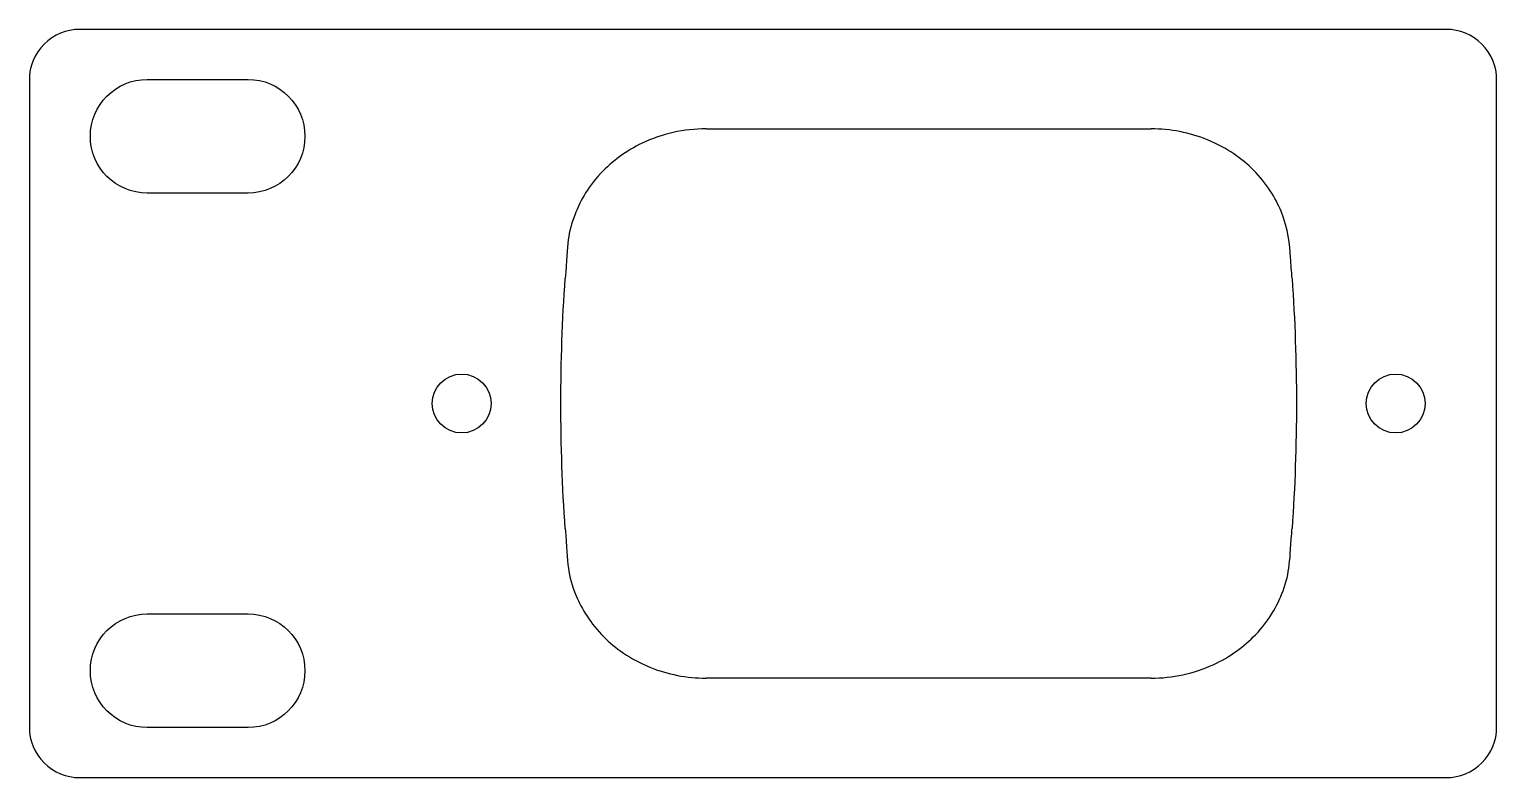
# Model space of a CAD drawing. Header units: millimetres. Extents: x -482.6 to -395.4, y -44.5 to 0.
import ezdxf

# ---------------------------------------------------------------- set-up
doc = ezdxf.new("R2010")
doc.units = ezdxf.units.MM
doc.layers.get('0').update_dxf_attribs({"linetype": 'CONTINUOUS'})

msp = doc.modelspace()

# ---------------------------------------------------------------- linework, layer by layer
for p, q in [((-442.384, -5.91), (-415.942, -5.91)), ((-415.942, -38.54), (-442.384, -38.54))]:
    msp.add_line(p, q)
for points in [[(-398.411, -44.45, 0.414214), (-395.411, -41.45), (-395.411, -3, 0.414214), (-398.411, 0), (-479.6, 0, 0.414214), (-482.6, -3), (-482.6, -41.45, 0.414214), (-479.6, -44.45)], [(-475.6, -2.975), (-469.6, -2.975, -1), (-469.6, -9.725), (-475.6, -9.725, -1)], [(-475.6, -34.725), (-469.6, -34.725, -1), (-469.6, -41.475), (-475.6, -41.475, -1)]]:
    msp.add_lwpolyline(points, format="xyb", close=True)
for centre in [(-456.914, -22.225), (-401.412, -22.225)]:
    msp.add_circle(centre, 1.75)
for points, knots in [([(-442.384, -5.91), (-443.041, -5.91), (-443.698, -5.983), (-444.977, -6.269), (-445.599, -6.482), (-447.117, -7.206), (-447.96, -7.817), (-449.496, -9.463), (-449.933, -10.349), (-450.618, -12.132), (-450.607, -12.642), (-450.757, -14.792)], [-1.676001, -1.676001, -1.676001, -1.676001, -1.486761, -1.486761, -1.29855, -1.29855, -1.002155, -1.002155, -0.646624, -0.646624, 0, 0, 0, 0]), ([(-407.569, -14.799), (-407.597, -14.386), (-407.626, -13.973), (-407.71, -12.774), (-407.771, -11.89), (-408.547, -10.017), (-409.064, -9.157), (-410.514, -7.716), (-411.409, -7.044), (-413.651, -6.131), (-414.799, -5.91), (-415.942, -5.91)], [-2.224598, -2.224598, -2.224598, -2.224598, -1.87567, -1.87567, -1.210957, -1.210957, -0.726665, -0.726665, -0.342934, -0.342934, 0, 0, 0, 0]), ([(-450.757, -29.658), (-450.929, -27.184), (-451.016, -24.705), (-451.016, -19.745), (-450.929, -17.266), (-450.757, -14.792)], [-1.487937, -1.487937, -1.487937, -1.487937, -0.743968, -0.743968, 0, 0, 0, 0]), ([(-407.569, -14.799), (-407.396, -17.271), (-407.31, -19.747), (-407.31, -24.703), (-407.396, -27.179), (-407.569, -29.651)], [-1.486545, -1.486545, -1.486545, -1.486545, -0.743273, -0.743273, 0, 0, 0, 0]), ([(-450.757, -29.658), (-450.605, -31.841), (-450.622, -32.397), (-449.779, -34.433), (-449.262, -35.293), (-447.812, -36.734), (-446.917, -37.406), (-444.675, -38.319), (-443.527, -38.54), (-442.384, -38.54)], [-1.97548, -1.97548, -1.97548, -1.97548, -1.210957, -1.210957, -0.726665, -0.726665, -0.342934, -0.342934, 0, 0, 0, 0]), ([(-415.942, -38.54), (-415.307, -38.54), (-414.671, -38.472), (-413.433, -38.204), (-412.829, -38.005), (-411.237, -37.275), (-410.398, -36.646), (-408.897, -35.084), (-408.445, -34.206), (-407.715, -32.385), (-407.719, -31.806), (-407.582, -29.848), (-407.576, -29.75), (-407.569, -29.651)], [-2.150965, -2.150965, -2.150965, -2.150965, -2.019035, -2.019035, -1.887789, -1.887789, -1.655114, -1.655114, -1.352925, -1.352925, -0.79377, -0.79377, -0.764095, -0.764095, -0.764095, -0.764095])]:
    msp.add_open_spline(points, degree=3, knots=knots)

doc.saveas('drawing.dxf')
